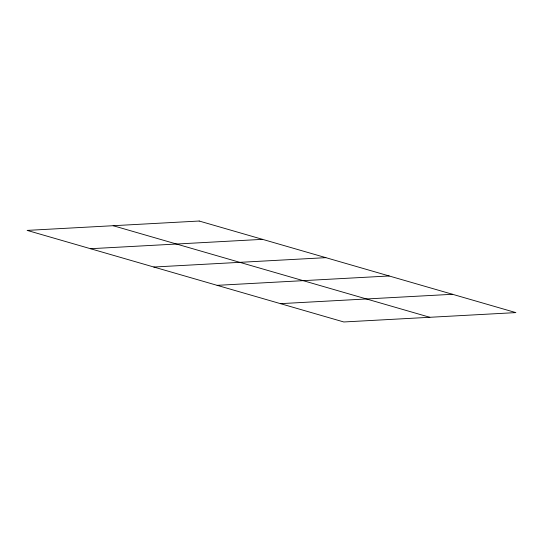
<?xml version="1.0" encoding="UTF-8"?>
<svg xmlns="http://www.w3.org/2000/svg" width="543" height="543" viewBox="0 0 543 543"><rect width="100%" height="100%" fill="white"/><g stroke="black" fill="none" stroke-linecap="round" stroke-linejoin="round"><path stroke-width="0.81" d="M90.484 248.714L262.52 239.348M153.812 267.027L325.854 257.66M217.146 285.34L389.188 275.973M280.48 303.652L452.516 294.286M113.168 225.712L429.832 317.288M199.193 221.028L27.15 230.395L343.807 321.972L515.85 312.605L199.193 221.028"/></g></svg>
